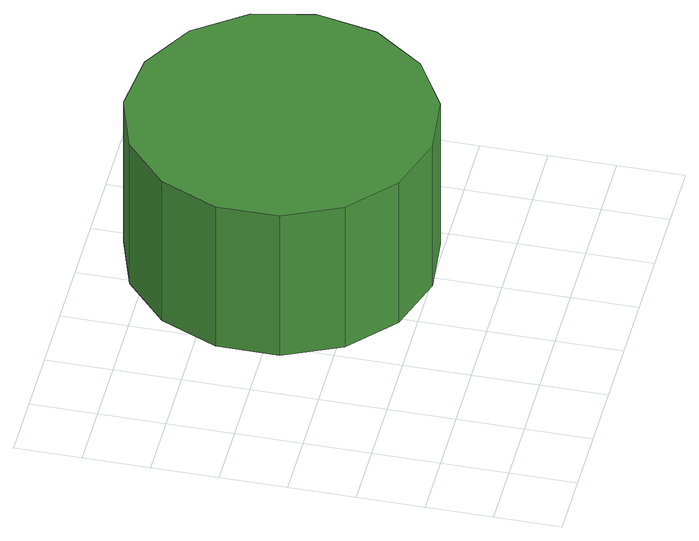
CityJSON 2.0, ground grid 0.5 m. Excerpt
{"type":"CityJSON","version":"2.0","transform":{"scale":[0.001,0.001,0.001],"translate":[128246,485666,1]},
"CityObjects":{
"tree1":{"type":"SolitaryVegetationObject","attributes":{"function":"something"},"geometry":[{"type":"MultiSurface","lod":"1","boundaries":[[[0,1,2,3,4,5,6,7,8,9,10,11,12,13,14]],[[15,16,17,18,19,20,21,22,23,24,25,26,27,28,29]],[[0,29,28,1]],[[1,28,27,2]],[[2,27,26,3]],[[3,26,25,4]],[[4,25,24,5]],[[5,24,23,6]],[[6,23,22,7]],[[7,22,21,8]],[[8,21,20,9]],[[9,20,19,10]],[[10,19,18,11]],[[11,18,17,12]],[[12,17,16,13]],[[13,16,15,14]],[[14,15,29,0]]]}]}
},
"vertices":[
[3165,2115,1471],[3067,2576,1471],[2790,2957,1471],[2382,3193,1471],[1914,3242,1471],[1466,3096,1471],[1116,2781,1471],[924,2351,1471],[924,1879,1471],[1116,1449,1471],[1466,1134,1471],[1914,988,1471],[2382,1037,1471],[2790,1273,1471],[3067,1654,1471],[3067,1654,181],[2790,1273,181],[2382,1037,181],[1914,988,181],[1466,1134,181],[1116,1449,181],[924,1879,181],[924,2351,181],[1116,2781,181],[1466,3096,181],[1914,3242,181],[2382,3193,181],[2790,2957,181],[3067,2576,181],[3165,2115,181]
]}
